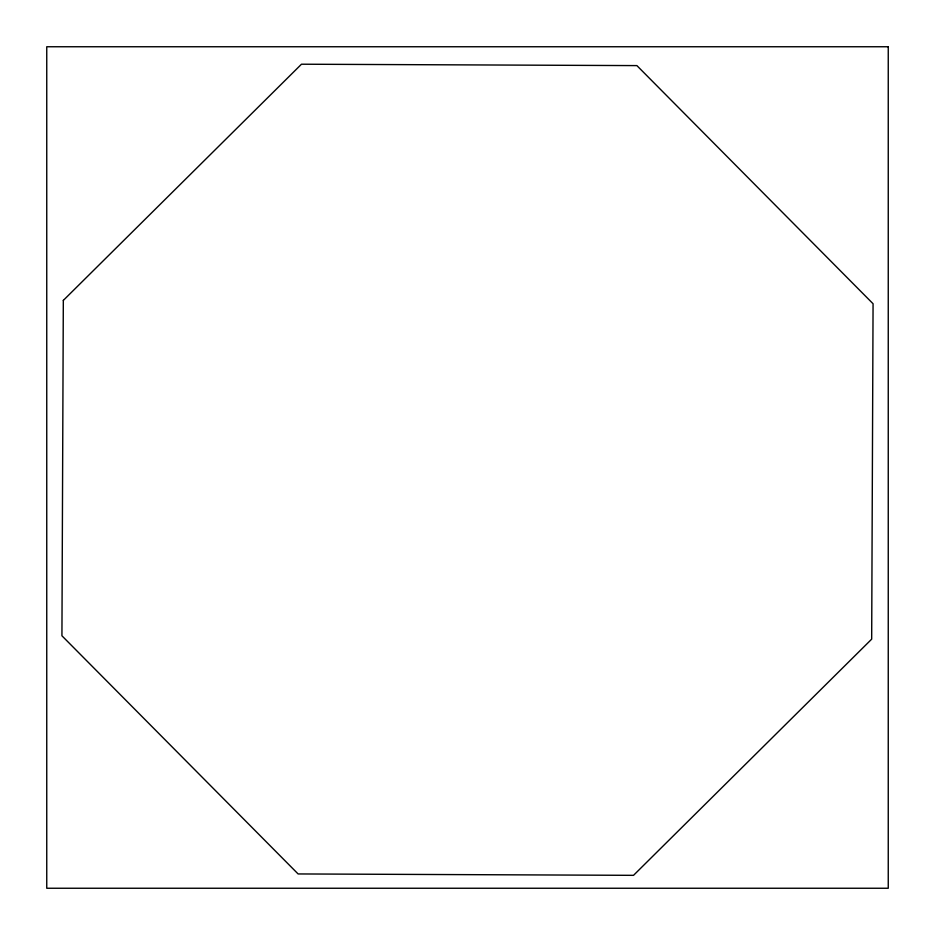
<?xml version="1.0" encoding="UTF-8"?>
<svg xmlns="http://www.w3.org/2000/svg" width="935" height="935" viewBox="0 0 935 935"><rect width="100%" height="100%" fill="white"/><g stroke="black" fill="none" stroke-linecap="round" stroke-linejoin="round"><path stroke-width="1.4" d="M63.323 300.392L61.932 635.788L298.113 873.944L633.521 875.335L871.677 639.154L873.068 303.746L636.887 65.602L301.479 64.211L63.323 300.392M888.25 46.75L46.75 46.75L46.75 888.25L888.25 888.25L888.25 46.75"/></g></svg>
